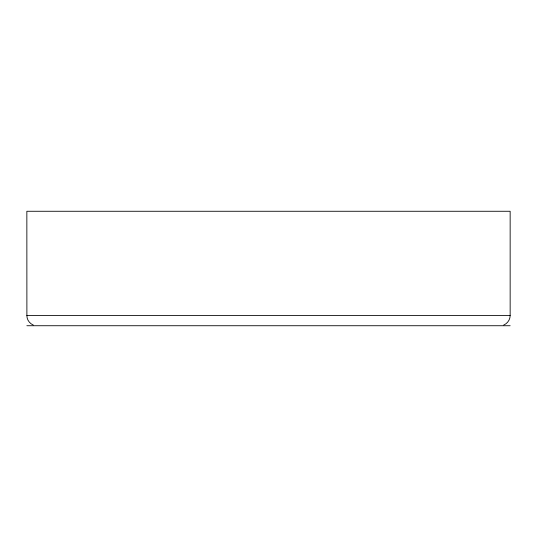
<?xml version="1.0" encoding="UTF-8"?>
<svg xmlns="http://www.w3.org/2000/svg" width="537" height="537" viewBox="0 0 537 537"><rect width="100%" height="100%" fill="white"/><g stroke="black" fill="none" stroke-linecap="round" stroke-linejoin="round"><path stroke-width="0.81" d="M33.281 325.019C29.508 323.509 26.803 319.649 26.89 315.561L26.85 211.269L510.15 211.269L510.15 315.561C510.15 319.643 507.512 323.509 503.719 325.019M26.85 315.561L510.15 315.561M26.85 325.731L510.15 325.731"/></g></svg>
